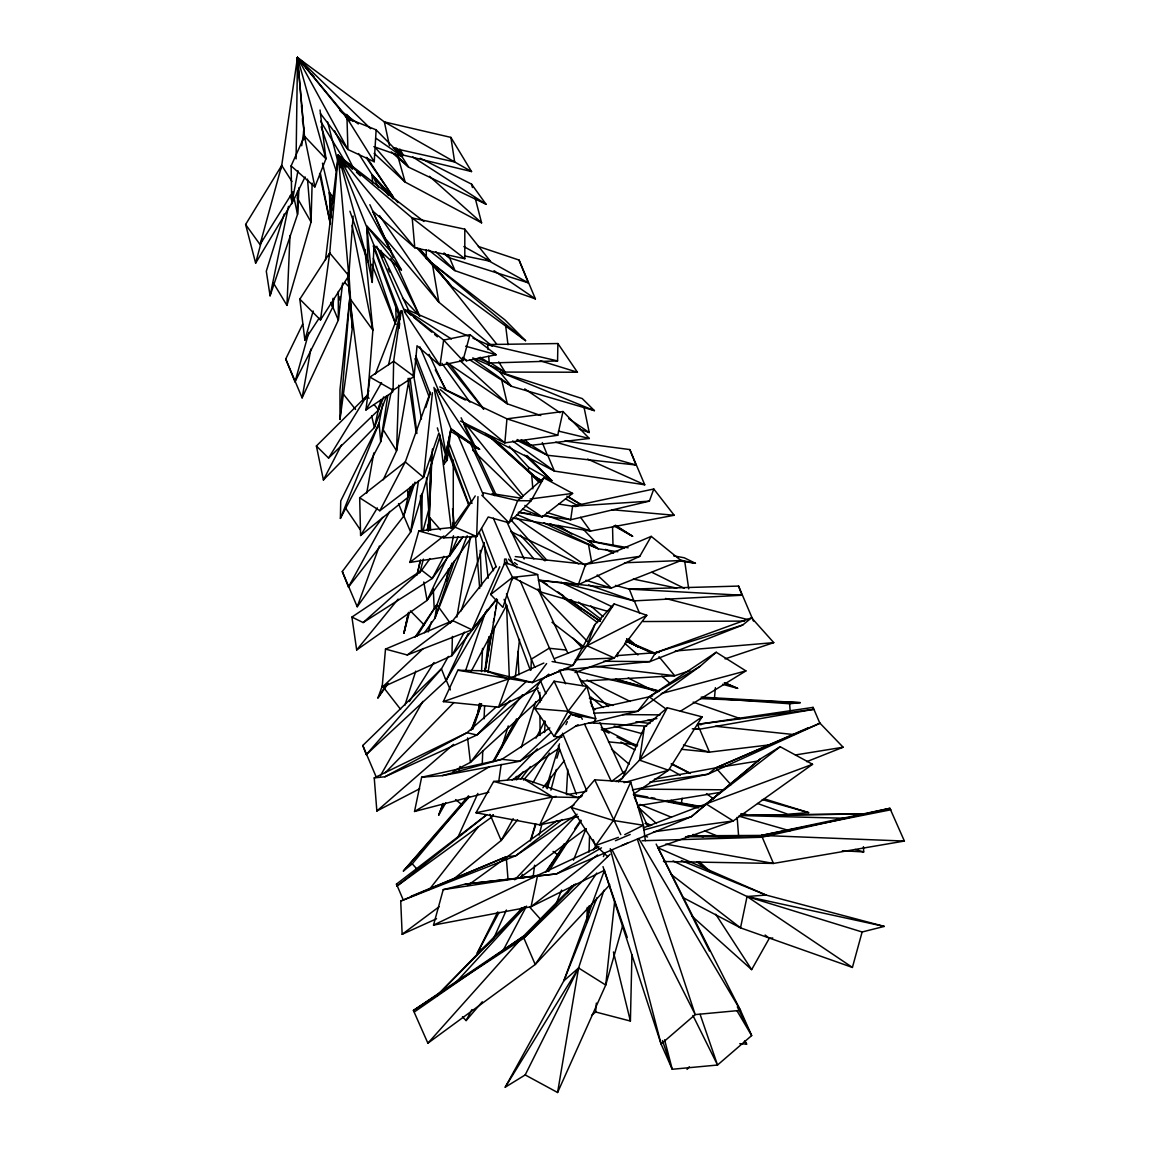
<?xml version="1.0" encoding="UTF-8"?>
<svg xmlns="http://www.w3.org/2000/svg" width="1150" height="1150" viewBox="0 0 1150 1150"><rect width="100%" height="100%" fill="white"/><g stroke="black" fill="none" stroke-linecap="round" stroke-linejoin="round"><path stroke-width="1.5" d="M453.229 526.513L453.301 460.101M421.719 530.567L422.179 493.321M296.096 158.901L297.476 57.5L384.359 121.914L471.543 171.566L450.886 137.396L384.359 121.914L389.476 145.734M338.086 164.349L338.215 155.379L423.876 221.476M390.971 393.214L380.693 441.772L340.4 518.391L340.731 500.997L379.054 423.257L382.777 403.909M393.027 388.729L392.38 392.207L365.944 409.975L369.926 377.099L393.084 390.296L393.645 361.301L400.89 310.629M478.084 358.225L489.282 363.041L557.563 360.928L557.894 343.548L487.629 344.526L472.981 338.186M591.589 1015.407L595.643 1011.986L630.401 1021.056L631.939 954.644M431.394 462.487L428.979 529.877M452.396 636.41L451.921 655.658L382.131 687.341L385.509 649.089L452.784 620.655L495.894 566.533M617.478 656.592L617.564 653.099M312.139 183.138L311.046 222.036L286.954 305.397L273.484 283.116M477.954 496.656L476.689 536.547L443.771 537.841L418.816 530.941L409.846 562.436L449.535 556.226L463.119 536.576M586.816 921.653L587.276 907.364M589.03 852.107L589.533 836.294M398.777 385.178L396.577 450.8L383.223 479.78M430.517 466.483L428.303 531.128L432.429 449.018M430.704 461.107L430.819 457.513M504.433 564.391L504.62 559.015M292.517 193.329L292.201 202.271L255.631 263.149L245.611 224.48L281.721 165.456L297.476 57.5L302.809 62.316L297.476 57.5L297.146 66.441M332.997 298.368L332.666 307.309L295.018 381.829L285.732 359.016L302.666 324.127M337.884 164.306L338.215 155.379L412.203 217.968L464.816 258.721L464.801 229.181L412.203 217.968L414.791 247.768L464.816 258.721M530.941 670.134L531.357 659.122L506.46 593.831M297.031 68.152L297.261 62.819M392.509 388.772L392.38 392.207L392.754 388.657M482.253 763.701L482.756 751.137M484.078 718.836L484.581 706.273M480.01 707.336L480.168 703.757M481.534 671.629L482.526 648.413M286.954 305.397L290.016 235.463M352.59 168.633L338.215 155.379L367.971 261.855L372.255 282.411L374.009 245.396L338.215 155.379L325.479 259.871M299 187.608L297.548 214.36L270.077 295.794L266.297 271.228L284.179 214.058M302.565 122.001L302.752 118.507M563.414 847.766L563.615 844.201M566.375 794.334L567.769 769.393M544.554 732.492L545.172 721.74M338.79 307.136L339.135 310.673L339.351 307.122M339.768 300.035L339.983 296.499M320.447 113.562L347.918 149.514L374.239 161.733L376.136 129.849L346.984 118.134L297.476 57.5L297.476 61.065M353.122 216.071L348.795 275.756L320.476 319.959L299.834 299.173L329.719 252.957L338.215 155.379L345.877 162.84M367.713 395.514L372.873 330.179L364.909 249.464M352.087 225.299L372.873 330.179L349.787 298.31L339.969 389.879L339.983 419.405L349.787 298.31L348.048 276.877M595.643 1011.986L596.361 1003.087M714.466 698.122L715.386 687.686M432.414 392.711L423.531 477.379L379.831 510.744L359.677 497.777L405.289 461.955L430.359 392.193M399.136 328.397L399.697 323.078M400.071 319.542L400.818 312.441M614.617 901.758L605.734 985.047L557.592 1092.5L525.191 1074.934L505.224 1087.21L563.845 980.806L597.051 897.69M587.88 918.174L589.217 905.769M485.056 670.321L488.851 636.712M515.372 676.66L519.527 639.414M342.599 283.044L338.344 320.131L302.119 397.857L285.732 359.016M528.281 470.911L528.712 467.461L509.349 446.243M533.039 877.694L534.606 865.217M333.802 298.482L332.666 307.309L330.668 302.421M339.983 419.405L352.36 328.109L348.867 272.766M320.476 319.959L329.719 252.957L348.795 275.756L338.215 155.379L343.289 160.382M488.118 672.434L494.673 626.333M498.755 781.439L501.17 764.405M681.389 803.347L682.108 798.244M512.383 518.032L590.525 531.07L674.188 515.258L653.789 489.009L572.614 506.23L570.673 519.771L542.742 515.717M301.702 145.777L304.204 128.441M292.704 198.778L292.201 202.271L290.289 195.572M618.355 781.957L639.529 760.136L644.388 727.145L667.316 707.782L702.075 716.852L668.524 770.241L633.348 794.305M387.78 395.715L380.693 441.772L379.054 423.257L340.4 518.391M418.485 480.916L410.651 532.062L357.219 606.754L342.298 571.55L382.763 517.371M456.881 617.09L470.336 537.467M557.592 1092.5L578.579 967.998L603.966 890.273M491.855 631.235L484.969 671.787L497.49 599.768M493.35 622.423L493.954 618.901M494.558 615.379L495.147 611.843M495.751 608.321L496.354 604.799M409.156 378.336L396.577 450.8L382.734 429.051M366.721 493.048L373.808 452.913M378.436 426.751L379.054 423.257M302.119 397.857L310.831 349.082M305.124 176.942L291.798 203.636L297.965 170.775M303.83 139.639L304.477 136.174L297.476 57.5L370.602 128.699M453.488 535.727L449.535 556.226L458.117 536.791M446.186 580.937L448.529 568.776M270.077 295.794L288.463 206.368M443.67 464.456L451.001 428.806L475.927 448.04L479.607 449.219L451.001 428.806L447.177 460.244L443.67 464.456L451.001 428.806L435.304 388.887M488.894 792.192L414.518 811.483L421.647 777.227L501.903 759.302L519.829 761.257L578.033 724.716M409.328 612.619L403.88 633.319L408.379 612.964M460.446 421.058L504.864 442.879L557.736 435.275L562.997 411.527L506.949 418.83L439.746 386.932M380.851 399.553L378.537 410.018L328.569 458.074L316.394 445.999L366.879 395.758L368.834 390.741M388.599 364.679L399.841 314.108M410.478 486.723L408.149 497.188L360.597 535.497L359.677 497.777M379.486 404.857L374.397 427.541L323.409 479.981L316.394 445.999M409.127 491.869L403.65 516.264L348.464 587.003L342.298 571.55M403.88 633.319L408.638 612.317M417.349 573.836L420.512 559.834M427.254 530.092L430.028 517.845L440.464 529.819M417.019 574.971L420.167 561.114M427.268 529.963L430.028 517.845L430.589 530.251M419.764 572.944L423.387 559.144M539.091 835.101L541.808 824.737M550.879 790.194L556.312 769.451M255.631 263.149L262.042 239.157M280.816 168.892L281.721 165.456L291.971 181.528M393.084 390.296L414.086 376.467L417.048 345.762L439.961 365.484L462.933 360.654L469.962 334.664L496.168 354.732L466.541 360.741L462.3 357.736M423.056 530.682L428.677 509.896L426.463 477.724M245.611 224.48L260.029 244.533L281.721 165.456M622.653 925.822L605.734 985.047L578.579 967.998L563.845 980.806L604.497 870.262L531.07 906.703L433.507 925.103L443.224 889.654L465.376 884.077L556.557 873.885L627.684 843.022M682.683 897.388L740.514 927.863L852.409 967.438L862.126 931.989L884.278 926.411L766.015 895.045L681.361 860.545M295.018 381.829L308.847 332.364M299.834 299.173L304.865 340.041L313.159 311.018M328.742 256.378L329.719 252.957M530.322 840.995L535.483 823.817M546.308 787.721L559.461 743.849M501.558 748.018L508.228 725.938M440.335 435.261L410.651 532.062L403.291 514.654M521.194 747.673L535.713 701.716M404.886 705.252L415.739 671.14M428.202 631.925L431.451 621.69M435.793 608.048L452.036 563.026M531.041 839.5L535.886 824.262M547.17 788.699L550.936 776.839M556.844 758.209L559.533 749.742M425.773 407.56L429.554 395.729M537.654 574.583L512.512 577.343L502.909 607.387L490.676 594.507L504.979 562.479L537.654 574.583L540.486 591.445L512.512 577.343L504.979 562.479M414.992 482.181L403.65 516.264L398.533 503.585M461.064 610.938L484.15 542.685M465.563 670.723L485.156 613.079M454.509 560.74L434.944 618.183L424.58 632.687M458.879 769.81L460.043 766.432M472.866 729.215L481.606 703.843M481.16 704.691L472.003 729.014M388.283 683.445L377.919 697.949L382.332 685.817M546.681 512.426L570.673 519.771L649.376 501.141L653.789 489.009M357.219 606.754L379.371 546.049M413.008 484.121L408.149 497.188L407.574 490.144M575 672.549L614.373 658.016L646.789 615.293L614.172 603.937L594.866 624.565L586.946 645.725L572.844 665.433L544.942 677.393M438.682 815.178L443.138 803.519L438.682 815.178L445.74 802.872M471.112 730.308L481.289 703.685M386.63 395.83L374.397 427.541L371.637 415.84M375.346 374.023L398.777 313.821M467.188 535.756L434.944 618.183L436.885 604.641L449.823 622.567M383.698 396.908L378.537 410.018L374.296 404.829M302.594 62.546L297.476 57.5L325.924 158.844L304.477 136.174L291.108 165.916L314.87 186.918L325.924 158.844L320.031 109.997M555.651 905.007L561.588 890.071M573.476 860.186L586.04 828.647M603.391 856.606L604.771 853.329M644.388 727.145L622.38 778.478L616.069 781.655M499.761 566.749L472.018 629.783L407.258 654.982L385.509 649.089M506.417 910.024L493.307 939.205L477.207 953.206L497.763 911.921M520.979 877.579L522.431 874.345M618.384 837.358L595.729 845.48L571.162 807.386L594.723 779.815L630.717 782.115L613.352 820.453L595.729 845.48L607.717 856.606M458.002 837.013L477.882 793.428M538.387 688.088L498.496 707.178L443.325 701.615L457.872 670.234L485.731 670.852L532.421 682.568L565.757 668.581M565.958 724.615L567.352 721.639M447.652 556.499L427.081 600.401L356.673 649.951L351.914 617.076L421.676 570.256L430.028 558.584M468.151 633.449L446.042 680.584L366.275 754.644L362.796 745.488L441.427 668.854L448.371 656.42M593.63 723.048L595.743 718.764L586.931 686.464L554.099 681.202L534.851 708.558L554.084 736.431L561.991 737.121M525.191 1074.934L578.579 967.998L505.224 1087.21M514.826 779.599L516.451 776.408M536.001 738.142L544.841 720.82M323.409 479.981L341.449 445.021M365.24 398.935L366.879 395.758L369.006 398.346M379.831 510.744L405.289 461.955L423.531 477.379L438.897 432.932L447.177 460.244L433.967 387.363M443.914 556.341L432.242 578.493L363.127 622.567L351.914 617.076M464.298 632.169L451.921 655.658L496.728 599.351M462.458 1016.787L466.109 1020.582L471.902 1009.599M502.521 951.582L526.527 906.099M624.105 782.618L668.524 770.241L639.529 760.136L667.316 707.782M470.968 671.787L506.704 605.116M477.207 953.206L499.071 912.424M594.866 624.565L572.844 665.433L552.086 661.523M493.709 761.53L515.171 722.2M348.464 587.003L389.735 511.419M513.202 818.671L501.17 840.492L453.991 878.744M532.982 782.791L549.326 753.164M568.244 718.851L569.969 715.731M493.235 761.113L516.609 718.822M418.816 530.941L455.127 527.189L476.689 536.547L488.218 516.982L509.019 522.833L531.084 500.796L543.864 477.897L572.614 493.393L542.254 516.896L518.262 512.253M578.306 816.572L539.767 824.866L475.999 812.748L493.652 781.454L523.135 778.579L577.473 797.525L580.951 797.151M692.142 916.32L751.654 969.622L769.307 938.314L772.771 937.983M365.944 409.975L381.527 382.591M380.348 775.819L422.841 701.399M538.372 580.304L578.306 584.703L639.759 556.356L651.216 536.374L681.044 560.539L611.34 588.038L539.738 580.218L600.199 621.331M487.399 609.471L446.042 680.584L441.427 668.854L366.275 754.644M493.738 761.415L540.04 681.792M567.051 893.492L571.593 885.96M593.386 849.908L596.088 845.423M360.597 535.497L377.358 507.912M328.569 458.074L366.879 395.758M260.029 244.533L292.891 191.892M409.342 701.558L433.967 662.515M377.919 697.949L386.472 684.408M416.904 636.238L436.885 604.641L415.064 637.114M475.238 495.923L455.127 527.189L443.771 537.841M725.061 658.893L773.749 642.634L751.583 617.823L655.658 652.668L649.908 661.609L559.116 670.306M548.651 871.47L568.014 841.412M304.865 340.041L319.168 318.133M614.172 603.937L586.946 645.725L555.292 658.231M596.778 873.066L535.21 964.505L427.886 1043.194L413.396 1010.447L523.192 936.488L574.281 884.436M545.617 872.189L564.707 843.899M574.756 829.006L580.793 820.079M546.408 871.628L581.196 820.884M472.262 535.886L427.081 600.401L423.775 581.986M451.979 527.936L470.796 501.673M462.947 536.648L432.242 578.493L421.676 570.256L363.127 622.567M546.609 663.579L532.421 682.568L457.872 670.234M569.782 715.559L554.084 736.431L568.114 711.289L586.931 686.464M522.56 694.701L470.408 762.393L452.971 771.449M493.221 814.761L491.036 817.592L396.923 886.104L396.477 884.106L486.493 814.89M520.548 779.341L530.38 766.59M429.252 889.583L478.386 826.706M517.629 819.691L501.17 840.492L490.705 815.997M542.872 787.779L564.449 760.509M496.628 598.934L472.018 629.783L452.784 620.655L407.258 654.982M511.577 580.204L513.662 577.587L517.212 577.976M356.673 649.951L398.144 599.107M516.479 779.872L523.264 771.664M468.539 795.814L403.406 871.01L412.261 863.837L466.411 799.092M687.067 1069.385L689.31 1066.769M466.109 1020.582L482.296 1001.779M493.35 814.904L491.036 817.592L489.886 814.358M523.494 780.074L562.968 734.419M403.406 871.01L469.603 796.576M427.886 1043.194L523.192 936.488L535.21 964.505L609.831 884.81M456.219 982.1L524.946 907.163M514.711 879.807L574.871 817.003M575.719 884.019L523.609 938.314L413.396 1010.447M510.269 700.494L476.862 735.008L384.919 776.782L374.239 777.889L376.855 810.994L419.678 788.756M507.481 779.686L537.28 748.851M385.192 772.8L453.934 702.521M524.846 907.062L436.684 995.9L519.498 910.901L524.731 906.66M610.075 854.321L523.609 938.314L523.192 936.488L414.431 1011.899M382.131 687.341L423.243 648.543M450.211 623.084L452.784 620.655M526.197 681.576L498.496 707.178L508.803 678.874L543.849 663.033M551.209 732.291L519.829 761.257L442.376 775.617L421.647 777.227M539.853 699.013L470.408 762.393L467.59 737.941M496.426 706.79L466.986 732.708L384.919 776.782M543.864 477.897L517.644 500.667L509.019 522.833L481.821 495.219M376.855 810.994L453.531 744.395M575.532 726.283L637.661 711.275L700.134 666.267L716.234 652.266L745.919 670.896L680.383 711.232M548.766 674.159L476.862 735.008L466.986 732.708L374.239 777.889M673.081 860.947L747.054 896.526L766.015 895.045L657.699 847.694L733.226 820.942L812.561 764.29L780.174 746.724L760.208 759L691.337 816.701L621.633 845.595M760.208 759L691.337 816.701L643.727 830.012M603.707 661.264L649.908 661.609L742.727 624.996L751.583 617.823M396.923 886.104L486.507 814.962M490.676 594.507L512.512 577.343M409.846 562.436L443.799 536.001M597.554 854.924L531.07 906.703L537.596 875.366L598.992 846.745M562.35 819.548L515.732 855.787L400.717 901.068L402.155 934.303L436.54 918.764M780.174 746.724L706.071 803.893L643.137 827.957M611.642 781.382L625.586 770.759M402.155 934.303L439.228 906.689M467.734 885.457L556.959 820.741M519.929 877.766L585.781 828.805M639.529 760.136L702.075 716.852M512.081 780.074L557.937 748.938M577.128 814.214L515.732 855.787L506.23 856.779L411.111 896.267M369.926 377.099L393.645 361.301L414.086 376.467L402.026 310.601M716.234 652.266L649.189 696.814L637.661 711.275L593.688 713.187M549.844 727.907L501.903 759.302L442.376 775.617M700.134 666.267L649.189 696.814L593.457 709.162M414.518 811.483L489.627 766.619M573.936 805.029L539.767 824.866L552.704 796.979L556.212 796.389M601.479 847.852L556.557 873.885L465.376 884.077M646.789 615.293L586.946 645.725L614.373 658.016L575.288 659.712M624.723 834.627L643.382 825.269L630.717 782.115M433.507 925.103L537.596 875.366L443.224 889.654M806.725 761.674L843.137 747.227L819.993 723.206L707.997 774.223L632.471 789.892M808.68 727.619L715.875 767.855L654.494 779.139M819.993 723.206L715.875 767.855L707.997 774.223L649.635 782.244M651.216 536.374L585.637 564.291L515.301 556.586M615.466 840.708L630.2 834.454M400.717 901.068L506.23 856.779M812.561 764.29L706.071 803.893L733.226 820.942L653.502 831.838M582.346 795.786L577.473 797.525L552.704 796.979L475.999 812.748M443.325 701.615L508.803 678.874L485.731 670.852M689.827 670.68L674.719 675.726L581.986 681.131M616.414 655.673L655.658 652.668L742.727 624.996M652.639 695.894L649.189 696.814L665.922 708.918M661.279 693.579L745.919 670.896M663.449 861.494L773.461 863.434L904.389 841.053L889.899 808.306L761.875 837.243L642.059 840.751M687.944 835.82L761.458 835.417L889.899 808.306M469.962 334.664L443.656 340.084L404.211 309.321M601.306 729.848L656.866 718.52M685.529 836.668L761.875 837.243L761.458 835.417L890.934 809.758M694.054 728.611L699.329 729.229L697.604 724.371L813.079 707.379L813.524 709.363L699.329 729.229L692.3 728.812M566.749 794.636L586.083 791.43M758.296 760.984L715.875 767.855L730.94 784.717M795.412 754.961L843.137 747.227M638.437 805.618L721.409 792.206M639.759 556.356L585.637 564.291L578.306 584.703L514.553 559.331M530.064 499.028L572.614 493.393M813.524 709.363L697.604 724.371L701.184 724.744M769.594 744.855L709.464 752.129L681.447 749.283M562.997 411.527L589.332 438.466L530.136 445.438L517.241 439.516M706.488 697.892L789.604 703.757L800.285 702.65L701.198 697.116M740.154 815.264L865.519 813.941L740.557 815.551L844.344 818.254M655.658 652.668L659.238 652.366M675.337 651.001L773.749 642.634M764.304 798.848L808.622 812.619L787.894 814.243L757.534 803.491M558.613 504.045L572.614 506.23L649.376 501.141M615.466 585.408L629.309 589.145L738.559 586.083L742.038 595.24L633.923 600.889L561.329 582.576M624.508 562.767L681.044 560.539M643.066 621.546L744.553 621.101M557.894 343.548L577.415 372.226L505.152 372.082L472.722 357.909M622.553 714.581L660.014 714.869M639.314 789.116L723.091 789.806M531.084 500.796L517.644 500.667L483.273 492.66M700.566 698.596L800.285 702.65M761.458 835.417L904.389 841.053M742.038 595.24L629.309 589.145L633.923 600.889L588.628 584.947M842.361 850.741L863.679 851.934L863.449 846.688M588.556 722.761L646.602 726.153M739.781 1043.682L746.637 1044.128L745.013 1040.98M647.608 720.346L652.97 720.777M534.851 708.558L568.114 711.289L595.743 718.764L570.817 714.179L568.114 711.289L554.099 681.202M572.614 506.23L576.179 506.546M611.814 509.709L674.188 515.258M567.87 653.258L566.375 650.023L549.096 648.269L531.357 659.122L534.822 667.345M608.479 741.836L637.661 744.812M715.473 726.268L794.046 734.591M564.938 441.054L629.826 449.564L636.008 465.017L547.429 455.271L516.997 440.378M635.95 721.798L650.038 723.451M596.577 666.511L674.719 675.726L659.022 656.736M520.044 512.426L530.524 513.949M617.794 551.727L598.388 548.852L516.997 514.625M677.781 560.639L695.419 563.27L684.207 557.764L673.684 555.896M629.826 449.564L644.747 484.783L554.415 471.083L463.551 423.991M492.114 493.652L521.856 498.295M633.693 795.541L699.545 806.667M741.276 813.726L746.494 814.602L741.204 813.668M550.16 523.739L587.822 540.601L628.13 547.774M633.636 794.477L647.738 796.993M651.259 797.611L654.796 798.244M667.144 800.443L702.406 806.739M665.749 844.114L773.461 863.434L762.163 837.056M663.306 800.989L698.395 807.947M464.6 255.932L490.461 261.309L464.801 229.181M633.262 579.068L676.775 588.11M543.864 522.833L598.388 548.852L587.822 540.601L624.263 548.277M679.794 559.978L695.419 563.27M884.278 926.411L747.054 896.526L740.514 927.863L671.154 874.388M393.343 148.221L454.667 161.963L450.886 137.396M645.049 823.529L651.878 825.096M692.99 834.469L703.297 836.812M488.074 349.586L487.629 344.526L557.563 360.928M558.44 431.092L589.332 438.466M471.543 171.566L403.334 155.121L393.473 147.847M567.467 668.998L658.519 691.509M665.519 598.46L748.291 619.735M493.652 781.454L552.704 796.979L523.135 778.579M722.545 684.293L737.596 688.361L724.486 682.769L737.596 688.361M615.724 679.176L658.734 690.906M581.224 717.025L570.817 714.179L579.241 717.255M614.143 726.038L641.872 733.628M683.474 745.013L709.464 752.129L699.703 729.273M617.694 679.923L659.122 691.351M465.678 346.222L496.168 354.732M762.263 799.566L808.622 812.619M555.738 442.204L636.008 465.017M738.702 816.098L790.064 830.818M855.111 849.476L863.679 851.934M538.89 591.459L606.956 611.124M487.873 364.162L499.804 372.039L582.231 398.561L594.406 410.636L511.448 386.299L469.674 359.821M585.954 580.276L611.34 588.038L597.195 574.971M589.375 698.266L613.008 705.467M862.126 931.989L747.054 896.526L852.409 967.438M487.629 344.526L491.021 345.575M540.141 360.726L577.415 372.226M571.162 807.386L613.352 820.453L643.382 825.269L645.337 840.65M478.328 246.445L519.038 260.044L528.324 282.857L449.319 257.816L443.699 253.532M557.736 435.275L506.949 418.83L504.864 442.879L440.22 389.562M373.879 146.668L402.486 156.688L376.136 129.849M540.759 415.538L507.323 403.823L446.818 362.351M579.212 429.022L589.246 432.529L583.984 407.057M519.038 260.044L535.411 298.899L454.997 270.652L428.533 249.952M546.897 515.703L590.525 531.07L580.563 517.27M693.134 702.118L740.169 718.606M644.417 835.834L647.522 836.984M522.517 509.076L542.254 516.896L524.889 505.439M594.406 410.636L499.804 372.039L511.448 386.299L473.8 359.217M639.975 804.382L671.442 817.262M704.548 830.803L719.454 836.898M655.299 654.034L625.974 641.154L652.208 653.143M626.146 640.837L655.644 653.416M407.891 309.954L468.107 336.059M587.664 459.109L644.747 484.783M510.614 531.444L578.795 563.888M420.325 158.24L471.572 184.144L485.99 204.197L408.681 167.21L391.316 151.929M561.042 582.346L612.504 606.941M587.822 540.601L591.028 542.196M605.475 549.341L613.511 553.308M652.036 572.369L684.149 588.268M586.989 679.966L630.143 701.457M602.658 729.977L609.026 733.139M616.989 737.092L636.094 746.58M671.111 763.959L690.216 773.447M444.518 389.534L465.29 399.999M628.216 677.997L653.646 690.891M601.292 727.591L637.273 746.062M671.686 763.715L690.446 773.346M475.051 197.599L481.591 222.827L405.174 182.103L374.124 153.338M463.853 246.574L490.461 261.309M486.162 259.426L528.324 282.857M565.527 498.856L578.004 505.813M613.899 525.837L632.615 536.288L615.336 525.176M620.885 742.066L634.958 749.915M669.372 769.091L680.326 775.186M528.712 467.461L551.871 480.643L527.016 455.529M542.354 481.146L531.688 474.72L489.728 435.965M568.258 496.728L581.972 504.994M542.383 481.246L531.688 474.72L532.824 488.822M566.864 496.182L582.144 505.497M615.796 526.024L632.615 536.288M451.088 431.509L479.607 449.219M490.116 362.667L505.152 372.082L498.698 361.934M527.649 442.894L547.429 455.271L542.297 442.592M405.936 310.026L451.389 338.948M480.183 357.262L489.282 363.041L488.678 356.313M521.065 439.659L530.136 445.438L525.507 440.105M412.663 156.889L485.99 204.197M558.339 525.378L571.723 534.046M524.731 388.901L559.921 412.692M568.718 418.643L589.246 432.529M626.836 639.429L637.186 646.473L626.894 639.386M494.026 270.681L535.411 298.899M543.001 581.727L547.414 584.761M557.721 591.848L563.615 595.901M569.494 599.941L600.401 621.187M516.479 517.888L585.853 565.671M304.391 136.922L297.476 57.5L347.918 149.514L346.984 118.134L349.916 120.175M376.194 138.431L402.486 156.688M512.613 440.982L554.415 471.083L547.731 455.256M562.796 597.439L597.626 622.639M553.064 851.388L558.641 855.428M419.333 248.486L432.271 263.321L504.936 319.887L525.564 340.688L451.346 286.12L416.645 247.681M514.496 562.637L517.284 564.707M706.445 793.629L713.589 798.905M358.34 123.984L339.724 110.112L342.01 112.743M578.464 602.068L601.148 619.39M626.664 638.868L635.159 645.366M645.84 822.581L650.081 825.844M696.871 861.796L709.622 871.599M551.986 622.279L583.122 646.228M765.152 935.008L769.307 938.314M455.573 799.581L462.343 805.072M405.548 310.558L411.096 315.114M413.856 317.4L431.882 332.221M434.657 334.506L437.431 336.792M463.766 358.469L466.541 360.741L462.731 357.305M492.186 346.121L438.854 302.191L384.459 237.518M525.564 340.688L432.271 263.321L438.854 302.191L379.486 215.568M539.494 481.332L531.688 474.72L539.005 482.454M590.942 697.087L603.232 707.595M611.498 749.096L629.136 764.232M671.169 800.314L673.886 802.643M590.812 605.978L603.003 616.587M628.719 638.997L638.192 647.249M372.772 211.097L414.791 247.768L338.215 155.379L338.215 160.741M485.588 433.464L540.543 481.879M624.608 643.209L637.919 654.954M661.883 676.099L669.861 683.143M429.467 176.309L481.591 222.827M638.006 807.084L656.434 823.515M699.229 861.637L709.938 871.182M374.009 245.396L401.422 270.034L338.215 155.379L338.646 160.741M459.655 360.309L507.323 403.823L501.386 378.724M491.625 437.029L540.644 481.706M395.499 147.89L403.334 155.121L399.884 149.083M356.514 172.256L360.439 175.864M444.087 253L449.319 257.816L447.982 254.567M524.731 455.113L551.871 480.643M571.061 599.639L581.339 609.471M579.6 678.831L608.249 706.531M472.664 450.096L521.654 497.49M348.436 165.312L352.274 169.05M394.622 153.338L408.681 167.21L396.563 148.221M435.951 251.85L454.997 270.652L449.535 257.686M508.444 559.159L517.069 567.856M538.027 588.958L540.486 591.445M344.799 282.613L348.565 286.451M410.392 610.866L424.192 624.967M520.217 535.167L544.971 560.884M539.307 591.402L587.463 641.513M573.074 638.279L582.806 648.514M591.344 705.812L595.01 709.665M402.529 297.979L419.678 316.092L396.937 265.348M584.114 530.121L595.096 541.722M462.933 360.654L443.656 340.084L439.961 365.484L404.354 311.621M529.676 907.12L541.262 920.101M412.261 863.837L416.918 869.055M511.232 520.116L546.652 560.021M393.199 198.893L371.953 174.57L358.584 153.568M345.431 116.667L347.702 119.284M305.67 66.987L308.013 69.69M311.521 73.758L313.864 76.461M346.639 114.382L352.489 121.153M374.742 146.884L405.174 182.103L398.044 157.004M418.686 248.386L451.346 286.12L432.271 263.321L496.642 344.066M333.917 197.814L329.446 192.611L322.474 163.171M398.015 202.673L371.953 174.57L372.672 183.166M297.893 60.936L297.476 57.5L349.974 120.736M511.118 531.372L533.873 558.9M744.381 1041.354L746.637 1044.128M446.315 362.983L483.374 409.069M464.83 423.114L523.293 495.952M343.318 394.062L355.58 409.429M341.449 159.447L338.215 155.379L338.804 162.495M388.527 195.428L371.953 174.57L378.494 187.22M401.422 270.034L366.807 226.076L367.971 261.855L349.916 211.241M298.813 62.459L297.476 57.5L299.604 60.203M384.474 688.591L400.574 709.306M449.736 364.363L483.877 409.069M441.887 363.285L469.919 402.169M341.306 159.749L338.215 155.379L339.034 162.279M343.361 162.667L346.466 167.052M366.146 157.536L393.415 197.254L366.893 157.406M345.618 508.171L360.238 529.676M437.302 389.864L475.927 448.04L461.107 417.795M715.76 914.293L751.654 969.622M346.984 118.134L374.239 161.733M320.591 121.181L345.417 162.049M638.753 838.508L740.499 1010.361L751.654 1035.575L717.528 1065.029L672.247 1069.27L661.092 1044.056L603.003 866.64M737.107 1010.994L751.654 1035.575L737.322 1006.854M297.246 197.886L311.046 222.036L307.496 179.112M297.476 57.5L300.854 63.451M435.304 369.897L446.329 390.31M620.784 834.613L594.723 779.815M390.641 258.808L419.678 316.092M656.161 844.086L740.499 1010.361L695.218 1014.602L661.092 1044.056L610.262 848.671M334.592 130.87L353.165 167.569M612.131 849.893L695.218 1014.602L637.359 839.184M657.714 847.277L709.464 951.007M692.933 1015.479L717.528 1065.029L700.12 1014.372M555.134 661.192L520.145 580.721M559.662 670.881L565.699 683.804M580.793 716.105L582.303 719.325M584.559 724.169L610.966 780.692M380.808 250.369L408.71 310.471M429.079 354.344L445.683 390.08M469.818 442.074L494.716 495.679M506.776 521.669L524.127 559.044M538.459 589.907L566.375 650.023M576.078 671.054L582.806 685.601M590.266 701.788L594.004 709.881M599.969 722.818L623.113 772.973M634.326 797.238L647.766 826.347M464.255 425.543L469.257 436.425M472.823 444.202L496.196 495.089M369.869 204.686L391.302 251.951L366.807 226.076L372.255 282.411M380.866 252.382L383.079 257.284M388.24 268.726L389.721 271.989M372.873 211.672L393.271 257.169M813.079 707.379L819.979 723.494M376.798 246.316L405.044 312.211M419.879 346.797L440.349 394.579M457.298 434.111L483.431 495.061M493.321 518.133L513.087 564.247M396.477 884.106L403.377 900.22M738.559 586.083L753.451 621.058M362.796 745.488L376.338 777.285M634.124 600.487L639.63 613.453M445.553 678.572L450.369 689.914M540.356 680.512L545.905 693.694M562.523 733.197L586.759 790.812M331.531 303.945L338.344 320.131L338.316 291.482M341.564 163.501L338.215 155.379L342.916 160.77L338.215 155.379L340.328 167.756M371.853 264.299L395.686 324.329M447.695 451.145L468.683 504.85M373.721 245.597L400.531 315.919M415.84 356.098L430.517 394.608M449.032 443.152L472.003 503.427M481.577 528.54L496.254 567.036M537.74 690.187L541.492 700.264M558.311 745.617L576.394 794.334M593.227 839.687L596.347 848.082M373.204 245.913L398.748 314.913M414.963 358.671L429.295 397.382M447.997 447.868L469.186 505.094M479.162 532.019L493.494 570.731M504.088 599.351L530.265 670.033M505.942 558.799L507.739 563.859M604.21 869.975L627.268 937.523M662.443 1040.549L672.247 1069.27L664.585 1039.83M321.181 126.888L336.202 170.876M373.333 258.419L395.772 324.3M332.839 202.731L329.446 192.611L330.366 223.991L319.556 173.708M452.755 523.135L453.819 526.542M437.359 427.872L438.38 431.236M471.572 184.144L472.434 187.507M327.635 121.986L337.841 161.446M613.439 951.97L630.401 1021.056M293.897 197.34L297.548 214.36L297.534 191.188M304.477 136.174L314.87 186.918M320.332 173.161L330.366 223.991M588.412 543.95L591.718 562.379M413.296 373.534L421.446 418.959M408.034 378.422L416.156 432.242M684.71 561.229L688.721 588.915M331.804 210.191L329.446 192.611L331.502 217.652M362.911 400.804L349.787 298.31L352.36 328.109L347.846 272.909M505.583 325.22L507.998 344.77M439.889 436.827L451.246 528.583M410.133 378.336L416.904 433.521M484.064 542.857L488.161 578.292M452.539 508.674L454.48 526.413M338.848 307.093L339.135 310.673M301.458 105.786L301.746 109.365M302.493 118.306L302.781 121.886M303.514 130.827L304.103 137.986M789.604 703.757L790.151 710.729M737.136 817.334L738.645 836.366M506.374 858.518L508.012 879.29M475.582 537.093L479.694 588.426M517.773 651.504L519.009 674.791M433.277 588.685L434.183 608.178M506.604 605.274L509.335 678.27M480.24 550.318L481.534 585.982M395.658 304.52L396.175 320.634M420.497 495.377L421.504 530.596M612.548 526.916L612.979 544.884M426.204 249.895L426.363 258.879M291.108 165.916L291.798 203.636M539.81 692.386L539.882 702.477M539.968 716.321L540.112 735.439M479.564 703.527L477.768 714.107L479.593 703.527M521.496 907.925L519.498 910.901L521.482 907.997"/></g></svg>
